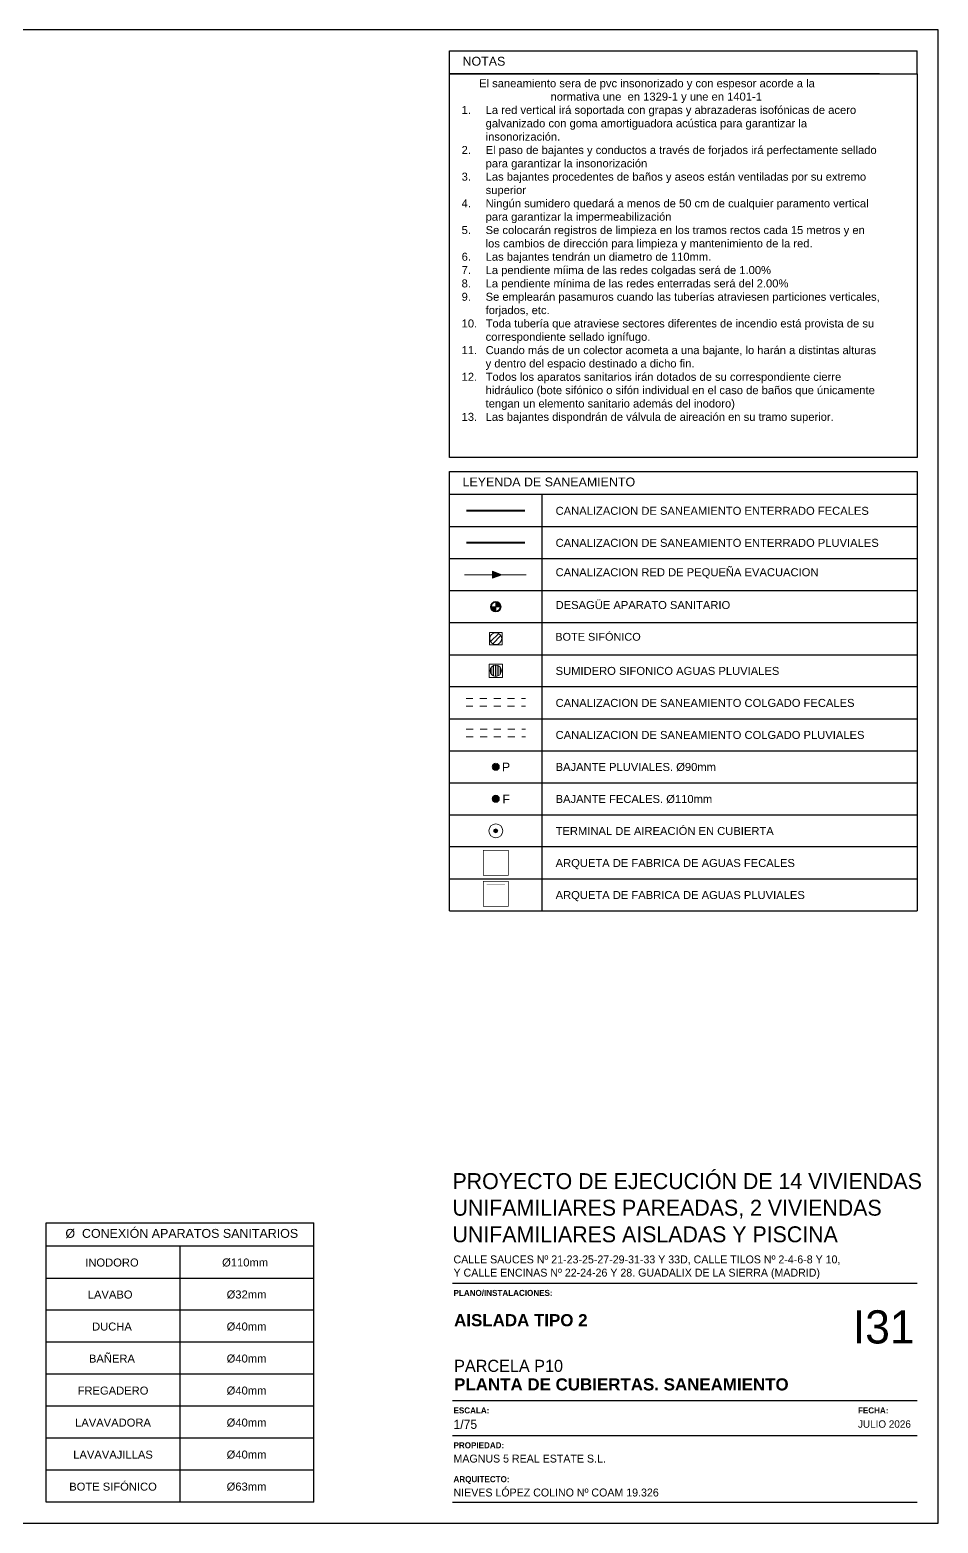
# Model space of a CAD drawing. Header units: millimetres. Extents: x 441156 to 441876, y 4514765 to 4515211.
# Drawn here: x 441346.37 to 441359.46, y 4514948.4 to 4514969.94 of the extents above; entities that cross this region are included whole.
import ezdxf

# ---------------------------------------------------------------- set-up
doc = ezdxf.new("R2010")
doc.units = ezdxf.units.MM
doc.linetypes.add('CONTINUA', pattern=[0])
doc.linetypes.add('TRAZO_Y_PUNTO', pattern=[1, 0.5, -0.25, 0, -0.25])
doc.layers.add('01_cartela', color=6, linetype='Continuous', plot=False)
for name, color, linetype in [('01_FECALES', 170, 'Continuous'), ('01_texto cartela', 5, 'Continuous'), ('01_textos', 7, 'Continuous'), ('CALEFAC_NOTAS', 7, 'Continuous'), ('INGIN SANEAMIENTO TEXTO', 7, 'Continuous')]:
    doc.layers.add(name, color=color, linetype=linetype)
for name, color, linetype, lineweight in [('INGIN SANEAMIENTO BAJANTE FECALES', 10, 'Continuous', 5), ('INGIN SANEAMIENTO BAJANTE PLUVIALES', 170, 'Continuous', 5), ('INGIN SANEAMIENTO ENTERRADO FECALES', 10, 'Continuous', 25), ('INGIN SANEAMIENTO ENTERRADO PLUVIALES', 170, 'Continuous', 25)]:
    doc.layers.add(name, color=color, linetype=linetype, lineweight=lineweight)
doc.layers.add('INGIN SANEAMIENTO INTERIOR', color=7, linetype='Continuous', lineweight=20, true_color=0x046206)
doc.styles.add('Century Gothic', font='', dxfattribs={"height": 2})
doc.styles.add('Century Gothic_3', font='', dxfattribs={"height": 4.5})
doc.styles.add('Century Gothic_5', font='', dxfattribs={"height": 2.5})
doc.styles.add('Century Gothic_6', font='', dxfattribs={"height": 11})
doc.styles.add('Estilo1', font='swissel.ttf')
doc.styles.add('NIEVES2', font='sanss___.ttf')
doc.styles.add('NIEVES3', font='swisseb.ttf')
doc.styles.get('Century Gothic').set_extended_font_data('Century Gothic')
doc.styles.get('Century Gothic_3').set_extended_font_data('Century Gothic')
doc.styles.get('Century Gothic_5').set_extended_font_data('Century Gothic')
doc.styles.get('Century Gothic_6').set_extended_font_data('Century Gothic')
doc.linetypes.add('FLE2', pattern='A,1e-05,[1,fle2.shx,S=1,R=0,X=0,Y=0],-1', length=1.00001)

# ---------------------------------------------------------------- blocks, each defined once
blk = doc.blocks.new('B PLUVIALES')
at = {"layer": 'INGIN SANEAMIENTO BAJANTE PLUVIALES', "lineweight": 0}
h = blk.add_hatch(color=256, dxfattribs=at)
h.dxf.hatch_style = 1
edge = h.paths.add_edge_path()
edge.add_arc((57.049, 40.386), 0.0688, 0, 360)
for radius in [0.0918, 0.0688]:
    blk.add_circle((57.049, 40.386), radius, dxfattribs=at)
blk = doc.blocks.new('BAJANTE FECALES')
at = {"layer": 'INGIN SANEAMIENTO BAJANTE FECALES', "lineweight": 0}
h = blk.add_hatch(dxfattribs=at)
h.set_pattern_fill('GOST_WOOD', color=256, scale=0.005)
edge = h.paths.add_edge_path(flags=17)
edge.add_arc((57.049, 39.966), 0.0688, 0, 360)
edge = h.paths.add_edge_path()
edge.add_arc((57.049, 39.966), 0.0918, 0, 360)
h = blk.add_hatch(color=256, dxfattribs=at)
h.dxf.hatch_style = 1
edge = h.paths.add_edge_path()
edge.add_arc((57.049, 39.966), 0.0688, 0, 360)
for radius in [0.0918, 0.0688]:
    blk.add_circle((57.049, 39.966), radius, dxfattribs=at)
blk = doc.blocks.new('ARQUETA FECALES 1')
at = {"layer": 'INGIN SANEAMIENTO ENTERRADO FECALES'}
for points, const_width in [([(13.525, 21.29), (13.525, 21.824), (14.059, 21.824), (14.059, 21.29)], 0.015), ([(13.574, 21.339), (13.574, 21.775), (14.01, 21.775), (14.01, 21.339)], 0.0015), ([(13.597, 21.362), (13.597, 21.753), (13.988, 21.753), (13.988, 21.362)], 0.0015)]:
    blk.add_lwpolyline(points, close=True, dxfattribs=dict(at, const_width=const_width))
blk = doc.blocks.new('ARQUETA 3')
at = {"layer": 'INGIN SANEAMIENTO ENTERRADO PLUVIALES'}
for points, const_width in [([(13.614, 20.539), (13.614, 20.895), (13.97, 20.895), (13.97, 20.539)], 0.01), ([(13.647, 20.572), (13.647, 20.862), (13.937, 20.862), (13.937, 20.572)], 0.001), ([(13.662, 20.587), (13.662, 20.847), (13.922, 20.847), (13.922, 20.587)], 0.001)]:
    blk.add_lwpolyline(points, close=True, dxfattribs=dict(at, const_width=const_width))
blk = doc.blocks.new('SIFON')
at = {"layer": 'INGIN SANEAMIENTO INTERIOR', "linetype": 'Continuous', "lineweight": 0}
h = blk.add_hatch(color=256, dxfattribs=at)
h.dxf.hatch_style = 1
edge = h.paths.add_edge_path()
edge.add_line((1065.928, 523.956), (1065.852, 523.956))
edge.add_arc((1065.928, 523.956), 0.076, 180, 270)
edge.add_line((1065.928, 523.88), (1065.928, 523.956))
edge = h.paths.add_edge_path()
edge.add_line((1065.928, 524.032), (1065.928, 523.956))
edge.add_line((1065.928, 523.956), (1066.004, 523.956))
edge.add_arc((1065.928, 523.956), 0.076, 0, 90)
for points in [[(1065.852, 523.956), (1066.004, 523.956)], [(1065.928, 524.032), (1065.928, 523.88)]]:
    blk.add_lwpolyline(points, dxfattribs=at)
for radius in [0.0891, 0.076]:
    blk.add_circle((1065.928, 523.956), radius, dxfattribs=at)
blk = doc.blocks.new('DLECHA SANEAMIENTO INTERIOR')
at = {"layer": 'INGIN SANEAMIENTO INTERIOR', "lineweight": 0}
h = blk.add_hatch(color=256, dxfattribs=at)
h.dxf.hatch_style = 1
h.paths.add_polyline_path([(1048.429, 522.543), (1048.429, 522.658), (1048.588, 522.6)])
blk.add_lwpolyline([(1048.429, 522.543), (1048.429, 522.658), (1048.588, 522.6), (1048.429, 522.543)], dxfattribs=at)
blk = doc.blocks.new('BOTE_SIFONICO')
at = {"layer": 'INGIN SANEAMIENTO INTERIOR', "ltscale": 0.5}
for p, q in [((-0.062, -0.036), (0.036, 0.062)), ((-0.036, -0.062), (0.062, 0.036))]:
    blk.add_line(p, q, dxfattribs=at)
blk.add_lwpolyline([(-0.075, -0.075), (0.075, -0.075), (0.075, 0.075), (-0.075, 0.075), (-0.075, -0.075)], close=True, dxfattribs=at)
blk.add_circle((0, 0), 0.0712, dxfattribs=at)

msp = doc.modelspace()

# ---------------------------------------------------------------- hatches: boundary and pattern name
at = {"layer": 'INGIN SANEAMIENTO BAJANTE PLUVIALES', "lineweight": 0}
h = msp.add_hatch(dxfattribs=at)
h.set_pattern_fill('JIS_RC_18', color=256, scale=0.00188, angle=45)
h.set_pattern_definition([(90, (441296.672507, 4514922.8135), (-0.033837375, 7e-18), []), (90, (441296.673836, 4514922.81483), (-0.033837375, 7e-18), []), (90, (441296.675165, 4514922.81616), (-0.033837375, 7e-18), [])])
edge = h.paths.add_edge_path()
edge.add_arc((441353.08256995, 4514960.69377652), 0.08103441, 0, 360)
h = msp.add_hatch(color=256, dxfattribs=at)
h.dxf.hatch_style = 1
edge = h.paths.add_edge_path()
edge.add_arc((441353.08256995, 4514958.38517735), 0.0283421, 0, 360)

# ---------------------------------------------------------------- linework, layer by layer
at = {"layer": '01_cartela', "color": 3}
msp.add_lwpolyline([(441328.82145805, 4514969.93626665), (441328.82145805, 4514948.40124264), (441359.45944611, 4514948.40124264), (441359.45944611, 4514969.93626665)], close=True, dxfattribs=at)
at = {"layer": '01_texto cartela', "color": 5}
for p, q in [((441352.45817296, 4514951.86214911), (441359.15944611, 4514951.86214911)), ((441352.45817296, 4514950.16776974), (441359.15944611, 4514950.16776974)), ((441352.45817296, 4514949.66545029), (441359.15944611, 4514949.66545029)), ((441352.45817296, 4514948.70124264), (441359.15944611, 4514948.70124264))]:
    msp.add_line(p, q, dxfattribs=at)
at = {"layer": 'CALEFAC_NOTAS', "color": 7}
for p, q in [((441352.41403203, 4514969.30002046), (441352.41403203, 4514969.63626665)), ((441352.41403203, 4514969.63626665), (441359.15944611, 4514969.63626665)), ((441359.15944611, 4514969.30002046), (441359.15944611, 4514969.63626665)), ((441352.41403203, 4514969.30002046), (441359.15944611, 4514969.30002046)), ((441352.41403203, 4514963.76948179), (441352.41403203, 4514969.30002046)), ((441358.61474722, 4514969.30002046), (441352.41403203, 4514969.30002046)), ((441359.15944611, 4514969.30002046), (441359.15944611, 4514963.76948179)), ((441359.15944611, 4514963.76948179), (441352.41403203, 4514963.76948179)), ((441352.41403203, 4514963.2332356), (441352.41403203, 4514963.56948179)), ((441359.15944611, 4514963.2332356), (441352.41403203, 4514963.2332356)), ((441353.75110787, 4514957.23087777), (441353.75110787, 4514963.2332356)), ((441359.15944611, 4514962.77151577), (441352.41403203, 4514962.77151577)), ((441359.15944611, 4514962.30979593), (441352.41403203, 4514962.30979593)), ((441359.15944611, 4514961.8480761), (441352.41403203, 4514961.8480761)), ((441359.15944611, 4514961.38635627), (441352.41403203, 4514961.38635627)), ((441352.41403203, 4514960.92463643), (441359.15944611, 4514960.92463643)), ((441359.15944611, 4514960.4629166), (441352.41403203, 4514960.4629166)), ((441352.41403203, 4514960.00119677), (441359.15944611, 4514960.00119677)), ((441352.41403203, 4514959.53947693), (441359.15944611, 4514959.53947693)), ((441352.41403203, 4514959.0777571), (441359.15944611, 4514959.0777571)), ((441352.41403203, 4514958.61603727), (441359.15944611, 4514958.61603727)), ((441359.15944611, 4514958.15431743), (441352.41403203, 4514958.15431743)), ((441352.41403203, 4514957.6925976), (441359.15944611, 4514957.6925976)), ((441352.41403203, 4514957.23087777), (441359.15944611, 4514957.23087777)), ((441350.4590107, 4514952.39500131), (441346.59934555, 4514952.39500131))]:
    msp.add_line(p, q, dxfattribs=at)
at = {"layer": 'CALEFAC_NOTAS', "linetype": 'CONTINUA'}
for p, q in [((441352.41403203, 4514963.56948179), (441359.15944611, 4514963.56948179)), ((441352.41403203, 4514957.23087777), (441352.41403203, 4514963.56948179)), ((441359.15944611, 4514963.56948179), (441359.15944611, 4514957.23087777)), ((441346.59934555, 4514951.47156164), (441346.59934555, 4514952.7312475)), ((441346.59934555, 4514952.7312475), (441350.4590107, 4514952.7312475)), ((441350.4590107, 4514948.70124264), (441350.4590107, 4514952.7312475)), ((441350.4590107, 4514952.39500131), (441346.59934555, 4514952.39500131)), ((441346.59934555, 4514951.00984181), (441346.59934555, 4514951.47156164)), ((441346.59934555, 4514950.54812197), (441346.59934555, 4514951.00984181)), ((441346.59934555, 4514950.08640214), (441346.59934555, 4514950.54812197)), ((441346.59934555, 4514949.62468231), (441346.59934555, 4514950.08640214)), ((441346.59934555, 4514949.16296247), (441346.59934555, 4514949.62468231)), ((441346.59934555, 4514948.70124264), (441346.59934555, 4514949.16296247)), ((441350.4590107, 4514948.70124264), (441346.59934555, 4514948.70124264))]:
    msp.add_line(p, q, dxfattribs=at)
at = {"layer": 'INGIN SANEAMIENTO BAJANTE PLUVIALES', "color": 10, "linetype": 'TRAZO_Y_PUNTO', "lineweight": 0, "ltscale": 0.1}
for p, q in [((441352.65339489, 4514960.2915194), (441353.51174502, 4514960.2915194)), ((441352.65339489, 4514960.18158641), (441353.51174502, 4514960.18158641))]:
    msp.add_line(p, q, dxfattribs=at)
at = {"layer": 'INGIN SANEAMIENTO BAJANTE PLUVIALES', "linetype": 'TRAZO_Y_PUNTO', "lineweight": 0, "ltscale": 0.1}
for p, q in [((441352.65609235, 4514959.85296924), (441353.50904755, 4514959.85296924)), ((441352.65609235, 4514959.74303625), (441353.50904755, 4514959.74303625))]:
    msp.add_line(p, q, dxfattribs=at)
at = {"layer": 'INGIN SANEAMIENTO BAJANTE PLUVIALES', "lineweight": 0}
msp.add_lwpolyline([(441352.98636194, 4514960.59756851), (441352.98636194, 4514960.78998453), (441353.17877796, 4514960.78998453), (441353.17877796, 4514960.59756851)], close=True, dxfattribs=at)
for centre, radius in [((441353.08256995, 4514960.69377652), 0.08103441), ((441353.08256995, 4514958.38517735), 0.10043635), ((441353.08256995, 4514958.38517735), 0.0283421)]:
    msp.add_circle(centre, radius, dxfattribs=at)
at = {"layer": 'INGIN SANEAMIENTO ENTERRADO FECALES', "const_width": 0.025}
msp.add_lwpolyline([(441353.50538915, 4514963.00275046), (441352.65975075, 4514963.00246006)], dxfattribs=at)
at = {"layer": 'INGIN SANEAMIENTO ENTERRADO PLUVIALES', "const_width": 0.025}
msp.add_lwpolyline([(441353.50538915, 4514962.54103062), (441352.65975075, 4514962.54074023)], dxfattribs=at)
at = {"layer": 'INGIN SANEAMIENTO INTERIOR'}
msp.add_lwpolyline([(441352.63243675, 4514962.07893602), (441353.52127933, 4514962.07893602)], dxfattribs=at)
at = {"layer": 'INGIN SANEAMIENTO TEXTO', "color": 5}
for p, q in [((441348.52917813, 4514952.39500131), (441348.52917813, 4514951.93328147)), ((441346.59934555, 4514951.93328147), (441350.4590107, 4514951.93328147)), ((441348.52917813, 4514951.93328147), (441348.52917813, 4514951.47156164)), ((441350.4590107, 4514951.47156164), (441346.59934555, 4514951.47156164)), ((441348.52917813, 4514951.47156164), (441348.52917813, 4514951.00984181)), ((441350.4590107, 4514951.00984181), (441346.59934555, 4514951.00984181)), ((441348.52917813, 4514951.00984181), (441348.52917813, 4514950.54812197)), ((441350.4590107, 4514950.54812197), (441346.59934555, 4514950.54812197)), ((441348.52917813, 4514950.54812197), (441348.52917813, 4514950.08640214)), ((441350.4590107, 4514950.08640214), (441346.59934555, 4514950.08640214)), ((441348.52917813, 4514950.08640214), (441348.52917813, 4514949.62468231)), ((441350.4590107, 4514949.62468231), (441346.59934555, 4514949.62468231)), ((441348.52917813, 4514949.62468231), (441348.52917813, 4514948.70124264)), ((441350.4590107, 4514949.16296247), (441346.59934555, 4514949.16296247))]:
    msp.add_line(p, q, dxfattribs=at)

# ---------------------------------------------------------------- block references
at = {"layer": '01_FECALES', "color": 120, "xscale": -1.20000000001267, "yscale": 1.20000000001267, "zscale": 1.20000000001267, "rotation": 269.9999999999851}
msp.add_blockref('BOTE_SIFONICO', (441353.08256995, 4514961.15727066), dxfattribs=at)
msp.add_blockref('BOTE_SIFONICO', (441353.08256995, 4514961.15727066), dxfattribs=at)
at = {"layer": 'INGIN SANEAMIENTO BAJANTE FECALES', "color": 10, "xscale": 0.549664957791071, "yscale": 0.549664957791071, "zscale": 0.549664957791071}
msp.add_blockref('BAJANTE FECALES', (441321.72477862, 4514936.87885997), dxfattribs=at)
at = {"layer": 'INGIN SANEAMIENTO BAJANTE PLUVIALES', "xscale": 0.549664957791071, "yscale": 0.549664957791071, "zscale": 0.549664957791071}
msp.add_blockref('B PLUVIALES', (441321.72477862, 4514937.10971988), dxfattribs=at)
at = {"layer": 'INGIN SANEAMIENTO ENTERRADO FECALES', "xscale": 0.672789908336271, "yscale": 0.672789908336271, "zscale": 0.672789908336271}
msp.add_blockref('ARQUETA FECALES 1', (441343.80333317, 4514943.42000663), dxfattribs=at)
at = {"layer": 'INGIN SANEAMIENTO ENTERRADO PLUVIALES', "xscale": 1.010473965347343, "yscale": 1.010473965347343, "zscale": 1.010473965347343}
msp.add_blockref('ARQUETA 3', (441339.14593524, 4514936.54122974), dxfattribs=at)
at = {"layer": 'INGIN SANEAMIENTO INTERIOR', "xscale": 0.8456383966016479, "yscale": 0.8456383966016479, "zscale": 0.8456383966016479}
msp.add_blockref('DLECHA SANEAMIENTO INTERIOR', (440466.44561801, 4514520.14794483), dxfattribs=at)
at = {"layer": 'INGIN SANEAMIENTO INTERIOR', "linetype": 'FLE2', "xscale": 0.8456383966016479, "yscale": 0.8456383966016479, "zscale": 0.8456383966016479}
msp.add_blockref('SIFON', (440451.69282718, 4514518.53954523), dxfattribs=at)

# ---------------------------------------------------------------- texts
at = {"layer": '01_texto cartela', "color": 5}
for s, insert, char_height, width, attachment_point, style in [('\\PPROYECTO DE EJECUCIÓN DE 14 VIVIENDAS UNIFAMILIARES PAREADAS, 2 VIVIENDAS UNIFAMILIARES AISLADAS Y PISCINA', (441352.45817296, 4514953.8319602), 0.23, 6.8221698289, 1, 'Century Gothic_3'), ('CALLE SAUCES Nº 21-23-25-27-29-31-33 Y 33D, CALLE TILOS Nº 2-4-6-8 Y 10, \\PY CALLE ENCINAS Nº 22-24-26 Y 28. GUADALIX DE LA SIERRA (MADRID)', (441352.47296684, 4514952.26186058), 0.114550418, 9.2468106263, 1, 'Century Gothic'), ('{\\fCentury Gothic|b1|i0|c0|p34;PLANO/INSTALACIONES: }', (441352.47296684, 4514951.76489165), 0.0870135776, 2.1171461181, 1, 'Century Gothic'), ('\\pt2.3273;\\PPARCELA P10', (441352.48184318, 4514950.57970091), 0.1745530179, 7.0090801689, 7, 'Century Gothic_5'), ('\\pt2.3273;PLANTA DE CUBIERTAS. SANEAMIENTO', (441352.48184318, 4514950.31252866), 0.1745530179, 7.0090801689, 7, 'NIEVES3'), ('{\\fCentury Gothic|b1|i0|c0|p34;ESCALA: }', (441352.47296684, 4514950.07051227), 0.0870135776, 2.1171461181, 1, 'Century Gothic'), ('{\\fCentury Gothic|b1|i0|c0|p34;FECHA: }', (441358.30383426, 4514950.07051227), 0.0870135776, 2.1171461181, 1, 'Century Gothic'), ('1/75', (441352.47296684, 4514949.89187984), 0.130914763, 2.1171461181, 1, 'Century Gothic'), ('JULIO 2026', (441358.30383426, 4514949.88365313), 0.106913723, 3.5043768434, 1, 'Century Gothic'), ('{\\fCentury Gothic|b1|i0|c0|p34;PROPIEDAD:}', (441352.47296684, 4514949.56782721), 0.0870135776, 0.8370923696, 1, 'Century Gothic'), ('MAGNUS 5 REAL ESTATE S.L.', (441352.47296684, 4514949.38919477), 0.114550418, 4.882308024, 1, 'Century Gothic'), ('{\\fCentury Gothic|b1|i0|c0|p34;ARQUITECTO:}', (441352.47296684, 4514949.07874194), 0.0870135776, 0.8370923696, 1, 'Century Gothic'), ('NIEVES LÓPEZ COLINO Nº COAM 19.326', (441352.47296684, 4514948.9001095), 0.114550418, 3.6515309653, 1, 'Century Gothic')]:
    msp.add_mtext(s, dxfattribs=dict(at, insert=insert, char_height=char_height, width=width, attachment_point=attachment_point, style=style))
at = {"layer": '01_texto cartela', "color": 1}
for s, insert, char_height, width, attachment_point, style in [('\\pt2.3273;AISLADA TIPO 2 ', (441352.48184318, 4514951.23851257), 0.1745530179, 7.0090801689, 7, 'NIEVES3'), ('I31', (441359.11991887, 4514951.47062819), 0.478574677, 1.0498533469, 3, 'Century Gothic_6')]:
    msp.add_mtext(s, dxfattribs=dict(at, insert=insert, char_height=char_height, width=width, attachment_point=attachment_point, style=style))
at = {"layer": '01_textos', "color": 1, "style": 'Estilo1'}
for s, height, p in [('NOTAS', 0.128261215, (441352.60298008, 4514969.41918385)), ('LEYENDA DE SANEAMIENTO', 0.1282612154, (441352.60298008, 4514963.352399))]:
    msp.add_text(s, height=height, dxfattribs=at).set_placement(p)
at = {"layer": '01_textos', "color": 1, "insert": (441348.0028126, 4514952.57733495), "char_height": 0.1282612154, "attachment_point": 5, "style": 'Estilo1'}
msp.add_mtext_dynamic_manual_height_columns('\\pi1.1056;Ø  CONEXIÓN APARATOS SANITARIOS', width=6.2697470602, gutter_width=12.5, heights=[0], dxfattribs=at)
at = {"layer": 'INGIN SANEAMIENTO BAJANTE FECALES', "color": 10, "style": 'NIEVES2'}
msp.add_text('F', height=0.12643481, dxfattribs=at).set_placement((441353.1774613, 4514958.78018557))
at = {"layer": 'INGIN SANEAMIENTO BAJANTE PLUVIALES', "style": 'NIEVES2'}
msp.add_text('P', height=0.12643481, dxfattribs=at).set_placement((441353.17187228, 4514959.24190541))
at = {"layer": 'INGIN SANEAMIENTO TEXTO', "color": 5, "style": 'Estilo1'}
for s, width, heights, insert, char_height, attachment_point in [('\\pi0.25241;El saneamiento sera de pvc insonorizado y con espesor acorde a la \\P\\pi1.2819;normativa une  en 1329-1 y une en 1401-1\\P\\pi-0.34629,l0.34629,t0.34629;1.^ILa red vertical irá soportada con grapas y abrazaderas isofónicas de acero galvanizado con goma amortiguadora acústica para garantizar la insonorización.\\P2.^IEl paso de bajantes y conductos a través de forjados irá perfectamente sellado para garantizar la insonorización\\P3.^ILas bajantes procedentes de baños y aseos están ventiladas por su extremo superior\\P4.^INingún sumidero quedará a menos de 50 cm de cualquier paramento vertical para garantizar la impermeabilización\\P5.^ISe colocarán registros de limpieza en los tramos rectos cada 15 metros y en los cambios de dirección para limpieza y mantenimiento de la red.\\P6.^ILas bajantes tendrán un diametro de 110mm.\\P7.^ILa pendiente míima de las redes colgadas será de 1.00%\\P8.^ILa pendiente mínima de las redes enterradas será del 2.00%\\P9.^ISe emplearán pasamuros cuando las tuberías atraviesen particiones verticales, forjados, etc.\\P10.^IToda tubería que atraviese sectores diferentes de incendio está provista de su correspondiente sellado ignífugo.\\P11.^ICuando más de un colector acometa a una bajante, lo harán a distintas alturas y dentro del espacio destinado a dicho fin.\\P12.^ITodos los aparatos sanitarios irán dotados de su correspondiente cierre hidráulico (bote sifónico o sifón individual en el caso de baños que únicamente tengan un elemento sanitario además del inodoro)\\P13.^ILas bajantes dispondrán de válvula de aireación en su tramo superior.', 6.0278899763, [14.18675243], (441352.58971696, 4514969.22371672), 0.11542964114, 1), ('CANALIZACION DE SANEAMIENTO ENTERRADO FECALES', 6.6485632608, [0], (441353.94486956, 4514963.05782456), 0.1154296411, 1), ('CANALIZACION DE SANEAMIENTO ENTERRADO PLUVIALES', 6.6232700442, [0], (441353.94486956, 4514962.59610472), 0.1154296411, 1), ('CANALIZACION RED DE PEQUEÑA EVACUACION', 5.5609549455, [0], (441353.94486956, 4514962.17200293), 0.1154296411, 1), ('DESAGÜE APARATO SANITARIO', 4.2100631955, [0], (441353.94486956, 4514961.69959083), 0.1154296411, 1), ('BOTE SIFÓNICO', 8.1630085879, [0], (441353.94014067, 4514961.23942573), 0.1126125, 1), ('SUMIDERO SIFONICO AGUAS PLUVIALES', 6.0555258706, [0], (441353.94486956, 4514960.74922539), 0.1154296411, 1), ('CANALIZACION DE SANEAMIENTO COLGADO FECALES', 6.9014961033, [0], (441353.94486956, 4514960.28750556), 0.1154296411, 1), ('CANALIZACION DE SANEAMIENTO COLGADO PLUVIALES', 6.9014961033, [0], (441353.94486956, 4514959.82578572), 0.1154296411, 1), ('BAJANTE PLUVIALES. %%C90mm', 4.2100631955, [0], (441353.94486956, 4514959.36406589), 0.1154296411, 1), ('BAJANTE FECALES. %%C110mm', 4.2100631955, [0], (441353.94486956, 4514958.90234606), 0.1154296411, 1), ('TERMINAL DE AIREACIÓN EN CUBIERTA', 4.2100631955, [0], (441353.94486956, 4514958.44062622), 0.1154296411, 1), ('ARQUETA DE FABRICA DE AGUAS FECALES', 5.1459128872, [0], (441353.94486956, 4514957.97890639), 0.1154296411, 1), ('ARQUETA DE FABRICA DE AGUAS PLUVIALES', 6.2588880691, [0], (441353.94486956, 4514957.51718656), 0.1154296411, 1), ('INODORO', 2.577843577, [0], (441347.5489799, 4514952.15883166), 0.115429641, 5), ('\\pi0.99501;Ø110mm', 2.577843577, [0], (441348.97099673, 4514952.15820729), 0.1154296411, 5), ('LAVABO', 2.577843577, [0], (441347.52292178, 4514951.69711183), 0.115429641, 5), ('\\pi1.0358;Ø32mm', 2.577843577, [0], (441348.97099673, 4514951.69648746), 0.1154296411, 5), ('DUCHA', 2.577843577, [0], (441347.5489799, 4514951.23539199), 0.115429641, 5), ('\\pi1.0358;Ø40mm', 2.577843577, [0.10255159], (441348.97099673, 4514951.23476763), 0.1154296411, 5), ('BAÑERA', 2.577843577, [0], (441347.5489799, 4514950.77367216), 0.115429641, 5), ('\\pi1.0358;Ø40mm', 2.577843577, [0.10255159], (441348.97099673, 4514950.77304779), 0.1154296411, 5), ('FREGADERO', 2.577843577, [0], (441347.56426184, 4514950.31195232), 0.115429641, 5), ('\\pi1.0358;Ø40mm', 2.577843577, [0.10255159], (441348.97099673, 4514950.31132796), 0.1154296411, 5), ('LAVAVADORA', 2.577843577, [0], (441347.56426184, 4514949.85023249), 0.115429641, 5), ('\\pi1.0358;Ø40mm', 2.577843577, [0.10255159], (441348.97099673, 4514949.84960812), 0.1154296411, 5), ('LAVAVAJILLAS', 2.577843577, [0], (441347.56426184, 4514949.38851266), 0.1154296411, 5), ('\\pi1.0358;Ø40mm', 2.577843577, [0.10255159], (441348.97099673, 4514949.38788829), 0.1154296411, 5), ('BOTE SIFÓNICO', 2.577843577, [0], (441347.56426184, 4514948.92679282), 0.1154296411, 5), ('\\pi1.0358;Ø63mm', 2.577843577, [0.10255159], (441348.97099673, 4514948.92616846), 0.1154296411, 5)]:
    msp.add_mtext_dynamic_manual_height_columns(s, width=width, gutter_width=12.5, heights=heights, dxfattribs=dict(at, insert=insert, char_height=char_height, attachment_point=attachment_point))

doc.saveas('drawing.dxf')
